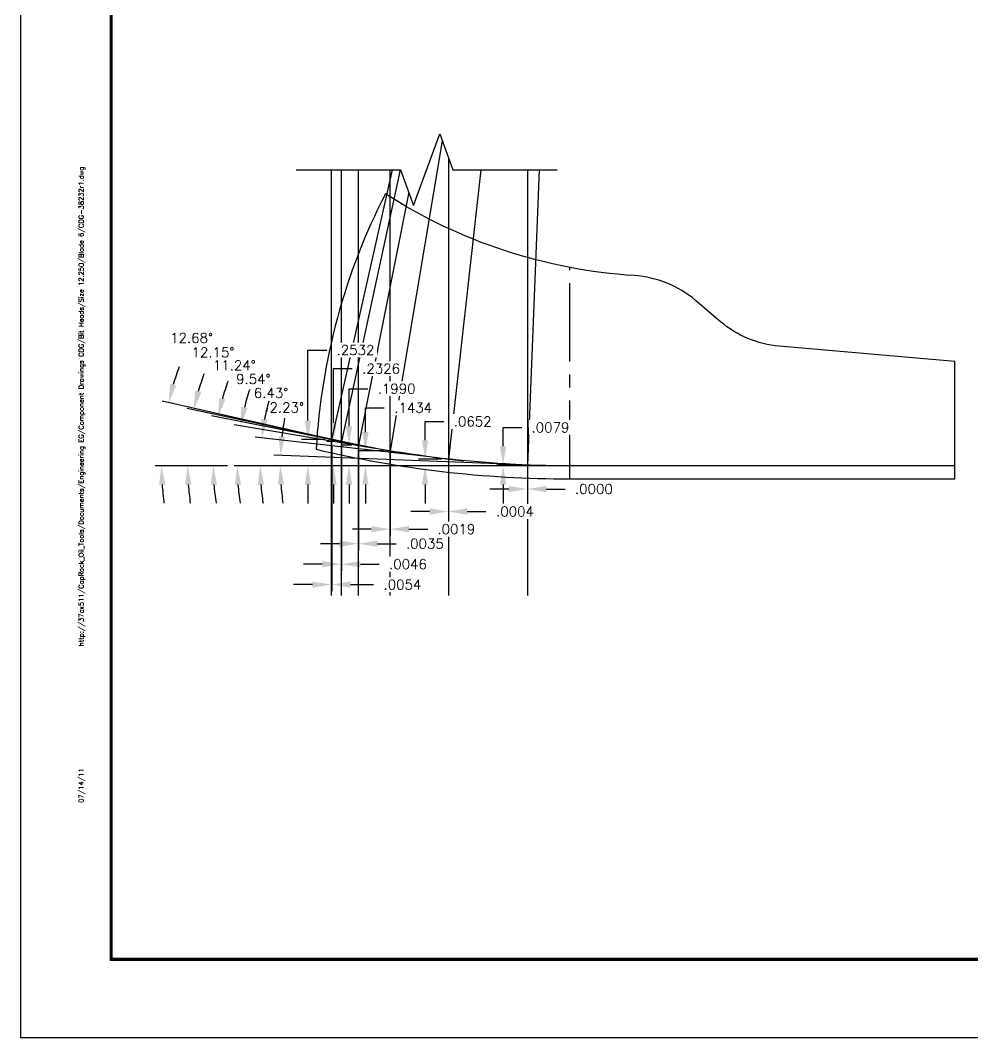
# Model space of a CAD drawing. Extents: x 0 to 34, y 0 to 24.5.
# Drawn here: x 0 to 9.12, y 0 to 9.75 of the extents above; entities that cross this region are included whole.
import ezdxf
from ezdxf.enums import TextEntityAlignment as Align

# ---------------------------------------------------------------- set-up
doc = ezdxf.new("R2010")
doc.units = 0
doc.header["$MEASUREMENT"] = 0
doc.linetypes.add('CENTER2', pattern=[1.125, 0.75, -0.125, 0.125, -0.125])
doc.layers.get('0').update_dxf_attribs({"linetype": 'CONTINUOUS'})
doc.layers.get('Defpoints').update_dxf_attribs({"color": 10, "linetype": 'CONTINUOUS'})
for name, color, linetype in [('CLine', 5, 'CENTER2'), ('Dims', 4, 'CONTINUOUS'), ('Title Block', 7, 'CONTINUOUS')]:
    doc.layers.add(name, color=color, linetype=linetype)
doc.styles.add('RomanD', font='romand.shx', dxfattribs={"width": 0.9})
doc.styles.add('RomanS', font='romans')
doc.dimstyles.get("Standard").update_dxf_attribs({"dimtxt": 0.094, "dimasz": 0.18, "dimexe": 0.0625, "dimexo": 0.0625, "dimgap": 0.09, "dimtad": 0, "dimtih": 1, "dimtoh": 1, "dimdec": 4, "dimzin": 4, "dimdsep": 46, "dimtxsty": 'RomanS', "dimcen": 0.09, "dimazin": 1, "dimtfac": 1, "dimtdec": 4, "dimtofl": 0, "dimtmove": 0, "dimatfit": 1, "dimfxl": 1, "dimtfill": 1, "dimtolj": 1, "dimtzin": 0, "dimarcsym": 0})

# ---------------------------------------------------------------- blocks, each defined once
blk = doc.blocks.new('COT_Dblock')
at = {"layer": 'Defpoints'}
blk.add_point((0.1875, 0.1875), dxfattribs=at)
at = {"layer": 'Title Block', "color": 8}
blk.add_lwpolyline([(0, 0), (34, 0), (34, 22), (0, 22)], close=True, dxfattribs=at)
at = {"layer": 'Title Block', "const_width": 0.03}
blk.add_lwpolyline([(33.13, 21.25), (0.87, 21.25), (0.87, 0.75), (33.13, 0.75)], close=True, dxfattribs=at)
at = {"layer": 'Title Block', "color": 1, "style": 'RomanS', "flags": 8}
for tag, p in [('FNAME', (0.62, 3.75)), ('REVDATE', (0.62, 2.25)), ('USER', (0.62, 0.75))]:
    blk.add_attdef(tag, text='', height=0.047, rotation=90, dxfattribs=at).set_placement(p, align=Align.BOTTOM_LEFT)
at = {"layer": 'Title Block', "color": 3, "style": 'RomanS', "flags": 8}
blk.add_attdef('DRAWN', text='', height=0.11, dxfattribs=at).set_placement((28.7003, 1.9844), align=Align.MIDDLE_CENTER)
for tag, p in [('DDATE', (28.3559, 1.6718)), ('CHECK', (28.3559, 1.406)), ('MATRL', (28.3559, 1.1487)), ('PDATE', (28.3559, 0.8829)), ('SCALE', (29.8959, 0.8555)), ('SHEET', (32.0053, 0.8555))]:
    blk.add_attdef(tag, text='', height=0.094, dxfattribs=at).set_placement(p, align=Align.MIDDLE_LEFT)
at = {"layer": 'Title Block', "color": 3, "style": 'RomanD', "width": 0.9, "flags": 8}
for tag, height, p in [('TITL1', 0.125, (31.337, 1.6835)), ('TITL2', 0.094, (31.337, 1.5143)), ('TITL3', 0.094, (31.337, 1.3739))]:
    blk.add_attdef(tag, text='', height=height, dxfattribs=at).set_placement(p, align=Align.MIDDLE_CENTER)
at = {"layer": 'Title Block', "color": 3, "style": 'RomanS', "flags": 8}
for tag, p in [('FSCM#', (30.3372, 1.1213)), ('DWG#', (31.8095, 1.1213)), ('REV#', (32.9697, 1.1213))]:
    blk.add_attdef(tag, text='', height=0.094, dxfattribs=at).set_placement(p, align=Align.TOP_CENTER)
blk = doc.blocks.new('*D110')
at = {"layer": 'Defpoints', "color": 0, "linetype": 'ByBlock'}
for p in [(4.6225, 5.4861), (4.8564, 5.4861), (4.8564, 5.4783)]:
    blk.add_point(p, dxfattribs=at)
at = {"layer": 'Dims', "color": 0, "linetype": 'ByBlock', "lineweight": -2}
for p, q in [((4.6225, 5.6661), (4.6225, 5.8461)), ((4.6225, 5.8461), (4.8025, 5.8461)), ((4.7939, 5.4861), (4.56, 5.4861)), ((4.7939, 5.4783), (4.56, 5.4783)), ((4.6225, 5.2983), (4.6225, 5.1183))]:
    blk.add_line(p, q, dxfattribs=at)
at = {"layer": 'Dims', "color": 0, "linetype": 'ByBlock'}
for points in [[(4.5925, 5.6661), (4.6525, 5.6661), (4.6225, 5.4861)], [(4.5925, 5.2983), (4.6525, 5.2983), (4.6225, 5.4783)]]:
    blk.add_solid(points, dxfattribs=at)
at = {"layer": 'Dims', "color": 0, "linetype": 'ByBlock', "insert": (5.076, 5.8461), "char_height": 0.094, "attachment_point": 5, "style": 'RomanS', "bg_fill": 3, "box_fill_scale": 1.25, "bg_fill_color": 256, "bg_fill_true_color": 13158600, "bg_fill_transparency": 0}
blk.add_mtext('\\A1;.0079', dxfattribs=at)
blk = doc.blocks.new('*D111')
at = {"layer": 'Defpoints', "color": 0, "linetype": 'ByBlock'}
for p in [(4.8564, 5.4861), (4.8564, 5.4783), (4.8564, 5.2565)]:
    blk.add_point(p, dxfattribs=at)
at = {"layer": 'Dims', "color": 0, "linetype": 'ByBlock', "lineweight": -2}
for p, q in [((4.8564, 5.4236), (4.8564, 5.194)), ((4.8564, 5.4158), (4.8564, 5.194)), ((4.6764, 5.2565), (4.4964, 5.2565)), ((5.0364, 5.2565), (5.2164, 5.2565))]:
    blk.add_line(p, q, dxfattribs=at)
at = {"layer": 'Dims', "color": 0, "linetype": 'ByBlock'}
for points in [[(4.6764, 5.2865), (4.6764, 5.2265), (4.8564, 5.2565)], [(5.0364, 5.2865), (5.0364, 5.2265), (4.8564, 5.2565)]]:
    blk.add_solid(points, dxfattribs=at)
at = {"layer": 'Dims', "color": 0, "linetype": 'ByBlock', "insert": (5.4922, 5.2565), "char_height": 0.094, "attachment_point": 5, "style": 'RomanS', "bg_fill": 3, "box_fill_scale": 1.25, "bg_fill_color": 256, "bg_fill_true_color": 13158600, "bg_fill_transparency": 5541952}
blk.add_mtext('\\A1;.0000', dxfattribs=at)
blk = doc.blocks.new('*D112')
at = {"layer": 'Defpoints', "color": 0, "linetype": 'ByBlock'}
for p in [(4.0984, 5.4783), (4.0989, 5.5435), (4.0984, 5.041)]:
    blk.add_point(p, dxfattribs=at)
at = {"layer": 'Dims', "color": 0, "linetype": 'ByBlock', "lineweight": -2}
for p, q in [((4.0989, 5.481), (4.0989, 4.9785)), ((4.0984, 5.4158), (4.0984, 4.9785)), ((3.9184, 5.041), (3.7384, 5.041)), ((4.2789, 5.041), (4.4589, 5.041))]:
    blk.add_line(p, q, dxfattribs=at)
at = {"layer": 'Dims', "color": 0, "linetype": 'ByBlock'}
for points in [[(3.9184, 5.071), (3.9184, 5.011), (4.0984, 5.041)], [(4.2789, 5.071), (4.2789, 5.011), (4.0989, 5.041)]]:
    blk.add_solid(points, dxfattribs=at)
at = {"layer": 'Dims', "color": 0, "linetype": 'ByBlock', "insert": (4.7369, 5.041), "char_height": 0.094, "attachment_point": 5, "style": 'RomanS', "bg_fill": 3, "box_fill_scale": 1.25, "bg_fill_color": 256, "bg_fill_true_color": 13158600, "bg_fill_transparency": 5541952}
blk.add_mtext('\\A1;.0004', dxfattribs=at)
blk = doc.blocks.new('*D113')
at = {"layer": 'Defpoints', "color": 0, "linetype": 'ByBlock'}
for p in [(3.8756, 5.4783), (4.0984, 5.4783), (4.0989, 5.5435)]:
    blk.add_point(p, dxfattribs=at)
at = {"layer": 'Dims', "color": 0, "linetype": 'ByBlock', "lineweight": -2}
for p, q in [((3.8756, 5.7235), (3.8756, 5.9035)), ((3.8756, 5.9035), (4.0556, 5.9035)), ((4.0364, 5.5435), (3.8131, 5.5435)), ((4.0359, 5.4783), (3.8131, 5.4783)), ((3.8756, 5.2983), (3.8756, 5.1183))]:
    blk.add_line(p, q, dxfattribs=at)
at = {"layer": 'Dims', "color": 0, "linetype": 'ByBlock'}
for points in [[(3.8456, 5.7235), (3.9056, 5.7235), (3.8756, 5.5435)], [(3.8456, 5.2983), (3.9056, 5.2983), (3.8756, 5.4783)]]:
    blk.add_solid(points, dxfattribs=at)
at = {"layer": 'Dims', "color": 0, "linetype": 'ByBlock', "insert": (4.3314, 5.9035), "char_height": 0.094, "attachment_point": 5, "style": 'RomanS', "bg_fill": 3, "box_fill_scale": 1.25, "bg_fill_color": 256, "bg_fill_true_color": 13158600, "bg_fill_transparency": 5544016}
blk.add_mtext('\\A1;.0652', dxfattribs=at)
blk = doc.blocks.new('*D114')
at = {"layer": 'Defpoints', "color": 0, "linetype": 'ByBlock'}
for p in [(3.5415, 5.6217), (3.3041, 5.4783), (3.5396, 5.4783)]:
    blk.add_point(p, dxfattribs=at)
at = {"layer": 'Dims', "color": 0, "linetype": 'ByBlock', "lineweight": -2}
for p, q in [((3.3041, 5.8017), (3.3041, 6.0341)), ((3.3041, 6.0341), (3.4841, 6.0341)), ((3.479, 5.6217), (3.2416, 5.6217)), ((3.4771, 5.4783), (3.2416, 5.4783)), ((3.3041, 5.2983), (3.3041, 5.1183))]:
    blk.add_line(p, q, dxfattribs=at)
at = {"layer": 'Dims', "color": 0, "linetype": 'ByBlock'}
for points in [[(3.2741, 5.8017), (3.3341, 5.8017), (3.3041, 5.6217)], [(3.2741, 5.2983), (3.3341, 5.2983), (3.3041, 5.4783)]]:
    blk.add_solid(points, dxfattribs=at)
at = {"layer": 'Dims', "color": 0, "linetype": 'ByBlock', "insert": (3.7621, 6.0341), "char_height": 0.094, "attachment_point": 5, "style": 'RomanS', "bg_fill": 3, "box_fill_scale": 1.25, "bg_fill_color": 256, "bg_fill_true_color": 13158600, "bg_fill_transparency": 5544016}
blk.add_mtext('\\A1;.1434', dxfattribs=at)
blk = doc.blocks.new('*D115')
at = {"layer": 'Defpoints', "color": 0, "linetype": 'ByBlock'}
for p in [(3.5415, 5.6217), (3.5396, 5.4783), (3.5396, 4.8718)]:
    blk.add_point(p, dxfattribs=at)
at = {"layer": 'Dims', "color": 0, "linetype": 'ByBlock', "lineweight": -2}
for p, q in [((3.5415, 5.5592), (3.5415, 4.8093)), ((3.5396, 5.4158), (3.5396, 4.8093)), ((3.3596, 4.8718), (3.1796, 4.8718)), ((3.7215, 4.8718), (3.9015, 4.8718))]:
    blk.add_line(p, q, dxfattribs=at)
at = {"layer": 'Dims', "color": 0, "linetype": 'ByBlock'}
for points in [[(3.3596, 4.9018), (3.3596, 4.8418), (3.5396, 4.8718)], [(3.7215, 4.9018), (3.7215, 4.8418), (3.5415, 4.8718)]]:
    blk.add_solid(points, dxfattribs=at)
at = {"layer": 'Dims', "color": 0, "linetype": 'ByBlock', "insert": (4.175, 4.8718), "char_height": 0.094, "attachment_point": 5, "style": 'RomanS', "bg_fill": 3, "box_fill_scale": 1.25, "bg_fill_color": 256, "bg_fill_true_color": 13158600, "bg_fill_transparency": 6078928}
blk.add_mtext('\\A1;.0019', dxfattribs=at)
blk = doc.blocks.new('*D116')
at = {"layer": 'Defpoints', "color": 0, "linetype": 'ByBlock'}
for p in [(3.2381, 5.6773), (3.2346, 5.4783), (3.2346, 4.7325)]:
    blk.add_point(p, dxfattribs=at)
at = {"layer": 'Dims', "color": 0, "linetype": 'ByBlock', "lineweight": -2}
for p, q in [((3.2381, 5.6148), (3.2381, 4.67)), ((3.2346, 5.4158), (3.2346, 4.67)), ((3.0546, 4.7325), (2.8746, 4.7325)), ((3.4181, 4.7325), (3.5981, 4.7325))]:
    blk.add_line(p, q, dxfattribs=at)
at = {"layer": 'Dims', "color": 0, "linetype": 'ByBlock'}
for points in [[(3.0546, 4.7625), (3.0546, 4.7025), (3.2346, 4.7325)], [(3.4181, 4.7625), (3.4181, 4.7025), (3.2381, 4.7325)]]:
    blk.add_solid(points, dxfattribs=at)
at = {"layer": 'Dims', "color": 0, "linetype": 'ByBlock', "insert": (3.8739, 4.7325), "char_height": 0.094, "attachment_point": 5, "style": 'RomanS', "bg_fill": 3, "box_fill_scale": 1.25, "bg_fill_color": 256, "bg_fill_true_color": 13158600, "bg_fill_transparency": 6206048}
blk.add_mtext('\\A1;.0035', dxfattribs=at)
blk = doc.blocks.new('*D117')
at = {"layer": 'Defpoints', "color": 0, "linetype": 'ByBlock'}
for p in [(3.2381, 5.6773), (3.1472, 5.4783), (3.2346, 5.4783)]:
    blk.add_point(p, dxfattribs=at)
at = {"layer": 'Dims', "color": 0, "linetype": 'ByBlock', "lineweight": -2}
for p, q in [((3.1472, 5.8573), (3.1472, 6.2173)), ((3.1472, 6.2173), (3.3272, 6.2173)), ((3.1756, 5.6773), (3.0847, 5.6773)), ((3.1721, 5.4783), (3.0847, 5.4783)), ((3.1472, 5.2983), (3.1472, 5.1183))]:
    blk.add_line(p, q, dxfattribs=at)
at = {"layer": 'Dims', "color": 0, "linetype": 'ByBlock'}
for points in [[(3.1172, 5.8573), (3.1772, 5.8573), (3.1472, 5.6773)], [(3.1172, 5.2983), (3.1772, 5.2983), (3.1472, 5.4783)]]:
    blk.add_solid(points, dxfattribs=at)
at = {"layer": 'Dims', "color": 0, "linetype": 'ByBlock', "insert": (3.603, 6.2173), "char_height": 0.094, "attachment_point": 5, "style": 'RomanS', "bg_fill": 3, "box_fill_scale": 1.25, "bg_fill_color": 256, "bg_fill_true_color": 13158600, "bg_fill_transparency": 5541952}
blk.add_mtext('\\A1;.1990', dxfattribs=at)
blk = doc.blocks.new('*D118')
at = {"layer": 'Defpoints', "color": 0, "linetype": 'ByBlock'}
for p in [(3.0761, 5.7108), (2.9988, 5.4783), (3.0715, 5.4783)]:
    blk.add_point(p, dxfattribs=at)
at = {"layer": 'Dims', "color": 0, "linetype": 'ByBlock', "lineweight": -2}
for p, q in [((2.9988, 5.8908), (2.9988, 6.4097)), ((2.9988, 6.4097), (3.1788, 6.4097)), ((3.0136, 5.7108), (2.9363, 5.7108)), ((3.009, 5.4783), (2.9363, 5.4783)), ((2.9988, 5.2983), (2.9988, 5.1183))]:
    blk.add_line(p, q, dxfattribs=at)
at = {"layer": 'Dims', "color": 0, "linetype": 'ByBlock'}
for points in [[(2.9688, 5.8908), (3.0288, 5.8908), (2.9988, 5.7108)], [(2.9688, 5.2983), (3.0288, 5.2983), (2.9988, 5.4783)]]:
    blk.add_solid(points, dxfattribs=at)
at = {"layer": 'Dims', "color": 0, "linetype": 'ByBlock', "insert": (3.4546, 6.4097), "char_height": 0.094, "attachment_point": 5, "style": 'RomanS', "bg_fill": 3, "box_fill_scale": 1.25, "bg_fill_color": 256, "bg_fill_true_color": 13158600, "bg_fill_transparency": 5622112}
blk.add_mtext('\\A1;.2326', dxfattribs=at)
blk = doc.blocks.new('*D119')
at = {"layer": 'Defpoints', "color": 0, "linetype": 'ByBlock'}
for p in [(3.0761, 5.7108), (3.0715, 5.4783), (3.0715, 4.5362)]:
    blk.add_point(p, dxfattribs=at)
at = {"layer": 'Dims', "color": 0, "linetype": 'ByBlock', "lineweight": -2}
for p, q in [((3.0761, 5.6483), (3.0761, 4.4737)), ((3.0715, 5.4158), (3.0715, 4.4737)), ((2.8915, 4.5362), (2.7115, 4.5362)), ((3.2561, 4.5362), (3.4361, 4.5362))]:
    blk.add_line(p, q, dxfattribs=at)
at = {"layer": 'Dims', "color": 0, "linetype": 'ByBlock'}
for points in [[(2.8915, 4.5662), (2.8915, 4.5062), (3.0715, 4.5362)], [(3.2561, 4.5662), (3.2561, 4.5062), (3.0761, 4.5362)]]:
    blk.add_solid(points, dxfattribs=at)
at = {"layer": 'Dims', "color": 0, "linetype": 'ByBlock', "insert": (3.7118, 4.5362), "char_height": 0.094, "attachment_point": 5, "style": 'RomanS', "bg_fill": 3, "box_fill_scale": 1.25, "bg_fill_color": 256, "bg_fill_true_color": 13158600, "bg_fill_transparency": 838015}
blk.add_mtext('\\A1;.0046', dxfattribs=at)
blk = doc.blocks.new('*D120')
at = {"layer": 'Defpoints', "color": 0, "linetype": 'ByBlock'}
for p in [(2.9823, 5.7315), (2.7537, 5.4783), (2.9769, 5.4783)]:
    blk.add_point(p, dxfattribs=at)
at = {"layer": 'Dims', "color": 0, "linetype": 'ByBlock', "lineweight": -2}
for p, q in [((2.7537, 5.9115), (2.7537, 6.5874)), ((2.7537, 6.5874), (2.9337, 6.5874)), ((2.9198, 5.7315), (2.6912, 5.7315)), ((2.9144, 5.4783), (2.6912, 5.4783)), ((2.7537, 5.2983), (2.7537, 5.1183))]:
    blk.add_line(p, q, dxfattribs=at)
at = {"layer": 'Dims', "color": 0, "linetype": 'ByBlock'}
for points in [[(2.7237, 5.9115), (2.7837, 5.9115), (2.7537, 5.7315)], [(2.7237, 5.2983), (2.7837, 5.2983), (2.7537, 5.4783)]]:
    blk.add_solid(points, dxfattribs=at)
at = {"layer": 'Dims', "color": 0, "linetype": 'ByBlock', "insert": (3.2094, 6.5874), "char_height": 0.094, "attachment_point": 5, "style": 'RomanS', "bg_fill": 3, "box_fill_scale": 1.25, "bg_fill_color": 256, "bg_fill_true_color": 13158600, "bg_fill_transparency": 5541436}
blk.add_mtext('\\A1;.2532', dxfattribs=at)
blk = doc.blocks.new('*D121')
at = {"layer": 'Defpoints', "color": 0, "linetype": 'ByBlock'}
for p in [(2.9823, 5.7315), (2.9769, 5.4783), (2.9769, 4.3408)]:
    blk.add_point(p, dxfattribs=at)
at = {"layer": 'Dims', "color": 0, "linetype": 'ByBlock', "lineweight": -2}
for p, q in [((2.9823, 5.669), (2.9823, 4.2783)), ((2.9769, 5.4158), (2.9769, 4.2783)), ((2.7969, 4.3408), (2.6169, 4.3408)), ((3.1623, 4.3408), (3.3813, 4.3408))]:
    blk.add_line(p, q, dxfattribs=at)
at = {"layer": 'Dims', "color": 0, "linetype": 'ByBlock'}
for points in [[(2.7969, 4.3708), (2.7969, 4.3108), (2.9769, 4.3408)], [(3.1623, 4.3708), (3.1623, 4.3108), (2.9823, 4.3408)]]:
    blk.add_solid(points, dxfattribs=at)
at = {"layer": 'Dims', "color": 0, "linetype": 'ByBlock', "insert": (3.6593, 4.3408), "char_height": 0.094, "attachment_point": 5, "style": 'RomanS', "bg_fill": 3, "box_fill_scale": 1.25, "bg_fill_color": 256, "bg_fill_true_color": 13158600, "bg_fill_transparency": 5541436}
blk.add_mtext('\\A1;.0054', dxfattribs=at)
blk = doc.blocks.new('*D122')
at = {"layer": 'Defpoints', "color": 0, "linetype": 'ByBlock'}
for p in [(2.046, 5.4783), (2.4893, 5.5116), (4.8035, 5.4882), (4.9094, 5.4841), (5.2604, 5.4783)]:
    blk.add_point(p, dxfattribs=at)
at = {"layer": 'Dims', "color": 0, "linetype": 'ByBlock', "lineweight": -2}
blk.add_line((4.741, 5.4906), (2.4286, 5.5808), dxfattribs=at)
for start, end in [(169.73844, 173.75342), (184.01498, 188.02995)]:
    blk.add_arc((5.0583, 5.4783), 2.5692, start, end, dxfattribs=at)
at = {"layer": 'Dims', "color": 0, "linetype": 'ByBlock'}
for points in [[(2.5343, 5.7556), (2.4745, 5.76), (2.4911, 5.5783)], [(2.4655, 5.2973), (2.5254, 5.2994), (2.4891, 5.4783)]]:
    blk.add_solid(points, dxfattribs=at)
at = {"layer": 'Dims', "color": 0, "linetype": 'ByBlock', "insert": (2.5506, 6.0368), "char_height": 0.094, "attachment_point": 5, "style": 'RomanS', "bg_fill": 3, "box_fill_scale": 1.25, "bg_fill_color": 256, "bg_fill_true_color": 13158600, "bg_fill_transparency": 4971974}
blk.add_mtext('\\A1;2.23°', dxfattribs=at)
blk = doc.blocks.new('*D123')
at = {"layer": 'Defpoints', "color": 0, "linetype": 'ByBlock'}
for p in [(2.2982, 5.5673), (3.9527, 5.56), (2.046, 5.4783), (4.245, 5.527), (5.2604, 5.4783)]:
    blk.add_point(p, dxfattribs=at)
at = {"layer": 'Dims', "color": 0, "linetype": 'ByBlock', "lineweight": -2}
blk.add_line((3.8906, 5.567), (2.2494, 5.7519), dxfattribs=at)
for start, end in [(164.90772, 169.23977), (184.33205, 188.6641)]:
    blk.add_arc((4.6778, 5.4783), 2.3813, start, end, dxfattribs=at)
at = {"layer": 'Dims', "color": 0, "linetype": 'ByBlock'}
for points in [[(2.3681, 5.9184), (2.3088, 5.9273), (2.3115, 5.7449)], [(2.2734, 5.2973), (2.3333, 5.2995), (2.2966, 5.4783)]]:
    blk.add_solid(points, dxfattribs=at)
at = {"layer": 'Dims', "color": 0, "linetype": 'ByBlock', "insert": (2.4011, 6.1761), "char_height": 0.094, "attachment_point": 5, "style": 'RomanS', "bg_fill": 3, "box_fill_scale": 1.25, "bg_fill_color": 256, "bg_fill_true_color": 13158600, "bg_fill_transparency": 0}
blk.add_mtext('\\A1;6.43°', dxfattribs=at)
blk = doc.blocks.new('*D124')
at = {"layer": 'Defpoints', "color": 0, "linetype": 'ByBlock'}
for p in [(2.0806, 5.6068), (3.4768, 5.6325), (3.6062, 5.6108), (2.046, 5.4783), (5.2604, 5.4783)]:
    blk.add_point(p, dxfattribs=at)
at = {"layer": 'Dims', "color": 0, "linetype": 'ByBlock', "lineweight": -2}
blk.add_line((3.4152, 5.6429), (2.0475, 5.8727), dxfattribs=at)
for start, end in [(161.56251, 166.01298), (184.45048, 188.90095)]:
    blk.add_arc((4.395, 5.4783), 2.3179, start, end, dxfattribs=at)
at = {"layer": 'Dims', "color": 0, "linetype": 'ByBlock'}
for points in [[(2.1752, 6.0324), (2.1164, 6.0446), (2.1091, 5.8623)], [(2.0541, 5.2972), (2.114, 5.2996), (2.0771, 5.4783)]]:
    blk.add_solid(points, dxfattribs=at)
at = {"layer": 'Dims', "color": 0, "linetype": 'ByBlock', "insert": (2.2313, 6.3096), "char_height": 0.094, "attachment_point": 5, "style": 'RomanS', "bg_fill": 3, "box_fill_scale": 1.25, "bg_fill_color": 256, "bg_fill_true_color": 13158600, "bg_fill_transparency": 7089220}
blk.add_mtext('\\A1;9.54°', dxfattribs=at)
blk = doc.blocks.new('*D125')
at = {"layer": 'Defpoints', "color": 0, "linetype": 'ByBlock'}
for p in [(3.118, 5.7012), (3.3582, 5.6534), (1.8518, 5.6346), (2.046, 5.4783), (5.2604, 5.4783)]:
    blk.add_point(p, dxfattribs=at)
at = {"layer": 'Dims', "color": 0, "linetype": 'ByBlock', "lineweight": -2}
for p, q in [((3.0567, 5.7133), (1.8313, 5.9569)), ((1.9835, 5.4783), (1.7842, 5.4783))]:
    blk.add_line(p, q, dxfattribs=at)
for start, end in [(160.13751, 164.44866), (184.31115, 188.6223)]:
    blk.add_arc((4.2395, 5.4783), 2.3928, start, end, dxfattribs=at)
at = {"layer": 'Dims', "color": 0, "linetype": 'ByBlock'}
for points in [[(1.9635, 6.1128), (1.9051, 6.1267), (1.8926, 5.9447)], [(1.8235, 5.2973), (1.8834, 5.2995), (1.8467, 5.4783)]]:
    blk.add_solid(points, dxfattribs=at)
at = {"layer": 'Dims', "color": 0, "linetype": 'ByBlock', "insert": (2.0491, 6.4415), "char_height": 0.094, "attachment_point": 5, "style": 'RomanS', "bg_fill": 3, "box_fill_scale": 1.25, "bg_fill_color": 256, "bg_fill_true_color": 13158600, "bg_fill_transparency": 7091284}
blk.add_mtext('\\A1;11.24°', dxfattribs=at)
blk = doc.blocks.new('*D126')
at = {"layer": 'Defpoints', "color": 0, "linetype": 'ByBlock'}
for p in [(1.6086, 5.6587), (2.9473, 5.7386), (3.2049, 5.6831), (2.046, 5.4783), (5.2604, 5.4783)]:
    blk.add_point(p, dxfattribs=at)
at = {"layer": 'Dims', "color": 0, "linetype": 'ByBlock', "lineweight": -2}
for p, q in [((2.8862, 5.7517), (1.5983, 6.0291)), ((1.9835, 5.4783), (1.5397, 5.4783))]:
    blk.add_line(p, q, dxfattribs=at)
for start, end in [(159.76724, 163.80666), (184.03942, 188.07884)]:
    blk.add_arc((4.1559, 5.4783), 2.5537, start, end, dxfattribs=at)
at = {"layer": 'Dims', "color": 0, "linetype": 'ByBlock'}
for points in [[(1.7326, 6.1831), (1.6744, 6.1978), (1.6594, 6.0159)], [(1.5786, 5.2973), (1.6385, 5.2994), (1.6022, 5.4783)]]:
    blk.add_solid(points, dxfattribs=at)
at = {"layer": 'Dims', "color": 0, "linetype": 'ByBlock', "insert": (1.8451, 6.5653), "char_height": 0.094, "attachment_point": 5, "style": 'RomanS', "bg_fill": 3, "box_fill_scale": 1.25, "bg_fill_color": 256, "bg_fill_true_color": 13158600, "bg_fill_transparency": 7091284}
blk.add_mtext('\\A1;12.15°', dxfattribs=at)
blk = doc.blocks.new('*D127')
at = {"layer": 'Defpoints', "color": 0, "linetype": 'ByBlock'}
for p in [(2.8862, 5.7531), (1.3594, 5.6814), (3.0784, 5.7099), (2.046, 5.4783), (5.2604, 5.4783)]:
    blk.add_point(p, dxfattribs=at)
at = {"layer": 'Dims', "color": 0, "linetype": 'ByBlock', "lineweight": -2}
for p, q in [((2.8252, 5.7668), (1.3582, 6.097)), ((1.9835, 5.4783), (1.2894, 5.4783))]:
    blk.add_line(p, q, dxfattribs=at)
for start, end in [(159.82837, 163.57204), (183.74367, 187.48734)]:
    blk.add_arc((4.1073, 5.4783), 2.7553, start, end, dxfattribs=at)
at = {"layer": 'Dims', "color": 0, "linetype": 'ByBlock'}
for points in [[(1.4935, 6.25), (1.4354, 6.265), (1.4192, 6.0833)], [(1.3278, 5.2974), (1.3878, 5.2994), (1.3519, 5.4783)]]:
    blk.add_solid(points, dxfattribs=at)
at = {"layer": 'Dims', "color": 0, "linetype": 'ByBlock', "insert": (1.6395, 6.7039), "char_height": 0.094, "attachment_point": 5, "style": 'RomanS', "bg_fill": 3, "box_fill_scale": 1.25, "bg_fill_color": 256, "bg_fill_true_color": 13158600, "bg_fill_transparency": 6612076}
blk.add_mtext('\\A1;12.68°', dxfattribs=at)

msp = doc.modelspace()

# ---------------------------------------------------------------- linework, layer by layer
at = {"color": 0}
msp.add_line((5.26042, 5.47827), (2.046, 5.47827), dxfattribs=at)
at = {"linetype": 'Continuous', "flags": 128}
msp.add_lwpolyline([(2.64074, 8.3152), (3.64074, 8.3152), (3.76574, 7.97176), (4.01574, 8.65863), (4.14074, 8.3152), (5.14074, 8.3152)], dxfattribs=at)
at = {"color": 0}
msp.add_arc((8.94792, 5.47827), 5.971, 177.569607, 180, dxfattribs=at)
at = {"layer": 'CLine'}
msp.add_line((5.26042, 5.35327), (5.26042, 7.37945), dxfattribs=at)
at = {"layer": 'CLine', "color": 1, "linetype": 'Continuous', "flags": 128}
msp.add_lwpolyline([(8.94792, 5.47827), (5.26042, 5.47827, -0.0589088), (2.84101, 5.76432)], format="xyb", dxfattribs=at)
at = {"layer": 'Dims', "color": 5}
for p, q in [((4.04037, 8.59098), (3.54152, 5.62166)), ((3.53962, 8.3152), (3.53962, 4.2372)), ((3.47682, 5.63252), (3.60622, 5.61079))]:
    msp.add_line(p, q, dxfattribs=at)
at = {"layer": 'Dims', "color": 3}
for p, q in [((4.09842, 8.43148), (4.09842, 4.2372)), ((4.41113, 8.3152), (4.09886, 5.5435)), ((3.95269, 5.55997), (4.24502, 5.52703))]:
    msp.add_line(p, q, dxfattribs=at)
at = {"layer": 'Dims', "color": 241}
for p, q in [((2.97692, 8.3152), (2.97692, 4.2372)), ((2.98229, 5.73148), (3.56381, 8.3152)), ((2.88621, 5.7531), (3.07837, 5.70985))]:
    msp.add_line(p, q, dxfattribs=at)
at = {"layer": 'Dims', "color": 211}
for p, q in [((3.07148, 8.3152), (3.07148, 4.2372)), ((3.63697, 8.3152), (3.07608, 5.71082)), ((2.94726, 5.73857), (3.20489, 5.68308))]:
    msp.add_line(p, q, dxfattribs=at)
at = {"layer": 'Dims', "color": 30}
for p, q in [((3.23463, 8.3152), (3.23463, 4.2372)), ((3.7194, 8.09909), (3.2381, 5.67728)), ((3.35821, 5.65341), (3.11799, 5.70115))]:
    msp.add_line(p, q, dxfattribs=at)
at = {"layer": 'Dims', "color": 2}
for p, q in [((4.85642, 8.3152), (4.85642, 4.2372)), ((4.96667, 8.3152), (4.85643, 5.48614)), ((4.80347, 5.48821), (4.90938, 5.48408))]:
    msp.add_line(p, q, dxfattribs=at)
at = {"layer": 'Dims', "color": 211}
msp.add_arc((8.94792, 5.47827), 5.87644, 177.732025, 180, dxfattribs=at)
at = {"layer": 'Dims', "color": 30}
msp.add_arc((8.94792, 5.47827), 5.71329, 178.003857, 180, dxfattribs=at)
at = {"layer": 'Dims', "color": 5}
msp.add_arc((8.94792, 5.47827), 5.4083, 178.480835, 180, dxfattribs=at)
at = {"layer": 'Dims', "color": 3}
msp.add_arc((8.94792, 5.47827), 4.8495, 179.229323, 180, dxfattribs=at)
at = {"layer": 'Dims', "color": 2}
msp.add_arc((8.94792, 5.47827), 4.0915, 179.889812, 180, dxfattribs=at)

# ---------------------------------------------------------------- block references
at = {"layer": 'Title Block'}
ref = msp.add_blockref('COT_Dblock', (0, 0), dxfattribs=at)
ref.add_attrib('REVDATE', '07/14/11', dxfattribs={"color": 1, "height": 0.047, "rotation": 90, "style": 'RomanS', "flags": 8}).set_placement((0.62, 2.25), align=Align.BOTTOM_LEFT)
ref.add_attrib('FNAME', 'http://37cx511/CapRock_Oil_Tools/Documents/Engineering EG/Component Drawings CDG/Bit Heads/Size 12.250/Blade 6/CDG-38232r1.dwg', dxfattribs={"color": 1, "height": 0.047, "rotation": 90, "style": 'RomanS', "flags": 8}).set_placement((0.62, 3.75), align=Align.BOTTOM_LEFT)

# ---------------------------------------------------------------- next in the draw order: dimensions: what is measured, and where the dimension line sits
at = {"layer": 'Dims', "linetype": 'ByBlock'}
dim = msp.add_linear_dim(base=(4.62251, 5.48614), p1=(4.85642, 5.47827), p2=(4.85643, 5.48614), angle=90, dimstyle='Standard', override={"dimtfill": 1}, dxfattribs=at)
dim.commit()
dim.dimension.update_dxf_attribs({"geometry": '*D110', "text_midpoint": (5.07603, 5.84614), "dimtype": 160})

# ---------------------------------------------------------------- next in the draw order: dimensions: what is measured, and where the dimension line sits
dim = msp.add_linear_dim(base=(4.85642, 5.25655), p1=(4.85643, 5.48614), p2=(4.85642, 5.47827), dimstyle='Standard', override={"dimtfill": 1}, dxfattribs=at)
dim.commit()
dim.dimension.update_dxf_attribs({"geometry": '*D111', "text_midpoint": (5.49219, 5.25655), "dimtype": 160})

# ---------------------------------------------------------------- next in the draw order: dimensions: what is measured, and where the dimension line sits
dim = msp.add_linear_dim(base=(4.09842, 5.04097), p1=(4.09886, 5.5435), p2=(4.09842, 5.47827), dimstyle='Standard', override={"dimtfill": 1}, dxfattribs=at)
dim.commit()
dim.dimension.update_dxf_attribs({"geometry": '*D112', "text_midpoint": (4.73686, 5.04097), "dimtype": 160})

# ---------------------------------------------------------------- next in the draw order: dimensions: what is measured, and where the dimension line sits
dim = msp.add_linear_dim(base=(3.8756, 5.47827), p1=(4.09886, 5.5435), p2=(4.09842, 5.47827), angle=90, dimstyle='Standard', override={"dimtfill": 1}, dxfattribs=at)
dim.commit()
dim.dimension.update_dxf_attribs({"geometry": '*D113', "text_midpoint": (4.33137, 5.9035), "dimtype": 160})

# ---------------------------------------------------------------- next in the draw order: dimensions: what is measured, and where the dimension line sits
dim = msp.add_linear_dim(base=(3.30408, 5.47827), p1=(3.54152, 5.62166), p2=(3.53962, 5.47827), angle=90, dimstyle='Standard', override={"dimtfill": 1}, dxfattribs=at)
dim.commit()
dim.dimension.update_dxf_attribs({"geometry": '*D114', "text_midpoint": (3.76208, 6.03415), "dimtype": 160})

# ---------------------------------------------------------------- next in the draw order: dimensions: what is measured, and where the dimension line sits
dim = msp.add_linear_dim(base=(3.53962, 4.87181), p1=(3.54152, 5.62166), p2=(3.53962, 5.47827), dimstyle='Standard', override={"dimtfill": 1}, dxfattribs=at)
dim.commit()
dim.dimension.update_dxf_attribs({"geometry": '*D115', "text_midpoint": (4.17505, 4.87181), "dimtype": 160})

# ---------------------------------------------------------------- next in the draw order: dimensions: what is measured, and where the dimension line sits
dim = msp.add_linear_dim(base=(3.23463, 4.73251), p1=(3.2381, 5.67728), p2=(3.23463, 5.47827), dimstyle='Standard', override={"dimtfill": 1}, dxfattribs=at)
dim.commit()
dim.dimension.update_dxf_attribs({"geometry": '*D116', "text_midpoint": (3.87386, 4.73251), "dimtype": 160})

# ---------------------------------------------------------------- next in the draw order: dimensions: what is measured, and where the dimension line sits
dim = msp.add_linear_dim(base=(3.1472, 5.47827), p1=(3.2381, 5.67728), p2=(3.23463, 5.47827), angle=90, dimstyle='Standard', override={"dimtfill": 1}, dxfattribs=at)
dim.commit()
dim.dimension.update_dxf_attribs({"geometry": '*D117', "text_midpoint": (3.60296, 6.21726), "dimtype": 160})

# ---------------------------------------------------------------- next in the draw order: dimensions: what is measured, and where the dimension line sits
dim = msp.add_linear_dim(base=(2.9988241, 5.478274), p1=(3.0760796, 5.7108242), p2=(3.0714764, 5.478274), angle=90, dimstyle='Standard', override={"dimtfill": 1}, dxfattribs=at)
dim.commit()
dim.dimension.update_dxf_attribs({"geometry": '*D118', "text_midpoint": (3.454586, 6.4097126), "dimtype": 160})

# ---------------------------------------------------------------- next in the draw order: dimensions: what is measured, and where the dimension line sits
dim = msp.add_linear_dim(base=(3.07148, 4.53616), p1=(3.07608, 5.71082), p2=(3.07148, 5.47827), dimstyle='Standard', override={"dimtfill": 1}, dxfattribs=at)
dim.commit()
dim.dimension.update_dxf_attribs({"geometry": '*D119', "text_midpoint": (3.71184, 4.53616), "dimtype": 160})

# ---------------------------------------------------------------- next in the draw order: dimensions: what is measured, and where the dimension line sits
dim = msp.add_linear_dim(base=(2.75365, 5.47827), p1=(2.98229, 5.73148), p2=(2.97692, 5.47827), angle=90, dimstyle='Standard', override={"dimtfill": 1}, dxfattribs=at)
dim.commit()
dim.dimension.update_dxf_attribs({"geometry": '*D120', "text_midpoint": (3.20941, 6.5874), "dimtype": 160})

# ---------------------------------------------------------------- next in the draw order: dimensions: what is measured, and where the dimension line sits
dim = msp.add_linear_dim(base=(2.97692, 4.34076), p1=(2.98229, 5.73148), p2=(2.97692, 5.47827), dimstyle='Standard', override={"dimtfill": 1}, dxfattribs=at)
dim.commit()
dim.dimension.update_dxf_attribs({"geometry": '*D121', "text_midpoint": (3.65928, 4.34076), "dimtype": 160})

# ---------------------------------------------------------------- next in the draw order: dimensions: what is measured, and where the dimension line sits
dim = msp.add_angular_dim_2l(base=(2.48934, 5.51163), line1=((4.80347, 5.48821), (4.90938, 5.48408)), line2=((5.26042, 5.47827), (2.046, 5.47827)), dimstyle='Standard', override={"dimtfill": 1}, dxfattribs=at)
dim.commit()
dim.dimension.update_dxf_attribs({"geometry": '*D122', "text_midpoint": (2.55057, 6.03681), "dimtype": 162})

# ---------------------------------------------------------------- next in the draw order: dimensions: what is measured, and where the dimension line sits
dim = msp.add_angular_dim_2l(base=(2.29822, 5.56731), line1=((3.95269, 5.55997), (4.24502, 5.52703)), line2=((5.26042, 5.47827), (2.046, 5.47827)), dimstyle='Standard', override={"dimtfill": 1}, dxfattribs=at)
dim.commit()
dim.dimension.update_dxf_attribs({"geometry": '*D123', "text_midpoint": (2.4011, 6.1761), "dimtype": 162})

# ---------------------------------------------------------------- next in the draw order: dimensions: what is measured, and where the dimension line sits
dim = msp.add_angular_dim_2l(base=(2.080641, 5.606809), line1=((3.476824, 5.632525), (3.606224, 5.610786)), line2=((5.260419, 5.478274), (2.046003, 5.478274)), dimstyle='Standard', override={"dimtfill": 1}, dxfattribs=at)
dim.commit()
dim.dimension.update_dxf_attribs({"geometry": '*D124', "text_midpoint": (2.231275, 6.309581), "dimtype": 162})

# ---------------------------------------------------------------- next in the draw order: dimensions: what is measured, and where the dimension line sits
dim = msp.add_angular_dim_2l(base=(1.85179, 5.63463), line1=((3.35821, 5.65341), (3.11799, 5.70115)), line2=((5.26042, 5.47827), (2.046, 5.47827)), dimstyle='Standard', override={"dimtfill": 1}, dxfattribs=at)
dim.commit()
dim.dimension.update_dxf_attribs({"geometry": '*D125', "text_midpoint": (2.04912, 6.44152), "dimtype": 162})

# ---------------------------------------------------------------- next in the draw order: dimensions: what is measured, and where the dimension line sits
dim = msp.add_angular_dim_2l(base=(1.608573, 5.658691), line1=((2.947264, 5.738567), (3.204895, 5.683082)), line2=((5.260419, 5.478274), (2.046003, 5.478274)), dimstyle='Standard', override={"dimtfill": 1}, dxfattribs=at)
dim.commit()
dim.dimension.update_dxf_attribs({"geometry": '*D126', "text_midpoint": (1.845084, 6.565262), "dimtype": 162})

# ---------------------------------------------------------------- next in the draw order: dimensions: what is measured, and where the dimension line sits
dim = msp.add_angular_dim_2l(base=(1.35945, 5.68142), line1=((2.88621, 5.7531), (3.07837, 5.70985)), line2=((5.26042, 5.47827), (2.046, 5.47827)), dimstyle='Standard', override={"dimtfill": 1}, dxfattribs=at)
dim.commit()
dim.dimension.update_dxf_attribs({"geometry": '*D127', "text_midpoint": (1.63954, 6.70388), "dimtype": 162})

# ---------------------------------------------------------------- next in the draw order: linework, layer by layer
at = {"color": 0, "flags": 128}
msp.add_lwpolyline([(5.87967, 7.30091, -0.1275233), (3.49535, 8.0841, 0.1045794), (2.83258, 5.63782, 0.0583998), (5.26042, 5.35327), (8.94792, 5.35327), (8.94792, 6.47827), (7.26551, 6.62547, -0.1555479), (6.70501, 6.85973), (6.46368, 7.06487, 0.1615894)], format="xyb", close=True, dxfattribs=at)

doc.saveas('drawing.dxf')
